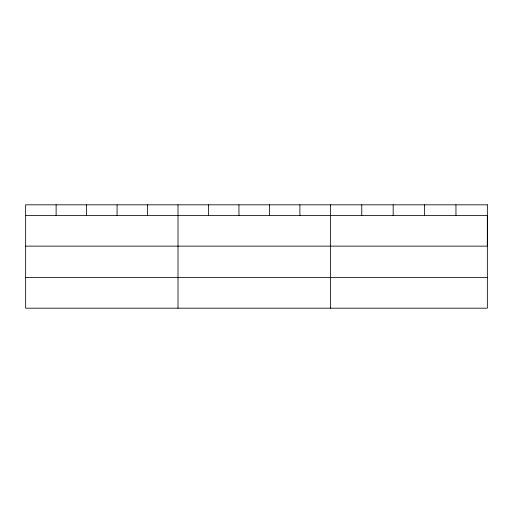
<?xml version="1.0" encoding="UTF-8"?>
<svg xmlns="http://www.w3.org/2000/svg" width="513" height="513" viewBox="0 0 513 513"><rect width="100%" height="100%" fill="white"/><g stroke="black" fill="none" stroke-linecap="round" stroke-linejoin="round"><path stroke-width="0.77" d="M25.65 215.569L487.35 215.569L487.35 246.131L25.65 246.131M25.65 277.623L487.35 277.623M455.954 204.815L455.954 215.569M424.559 204.815L424.559 215.569M393.163 204.815L393.163 215.569M361.768 204.815L361.768 215.569M330.372 204.815L330.372 308.185M299.9 204.815L299.9 215.569M269.428 204.815L269.428 215.569M238.955 204.815L238.955 215.569M208.483 204.815L208.483 215.569M178.011 204.815L178.011 308.185M147.539 204.815L147.539 215.569M117.067 204.815L117.067 215.569M86.594 204.815L86.594 215.569M56.122 204.815L56.122 215.569M487.35 204.815L25.65 204.815L25.65 308.185L487.35 308.185L487.35 204.815"/></g></svg>
